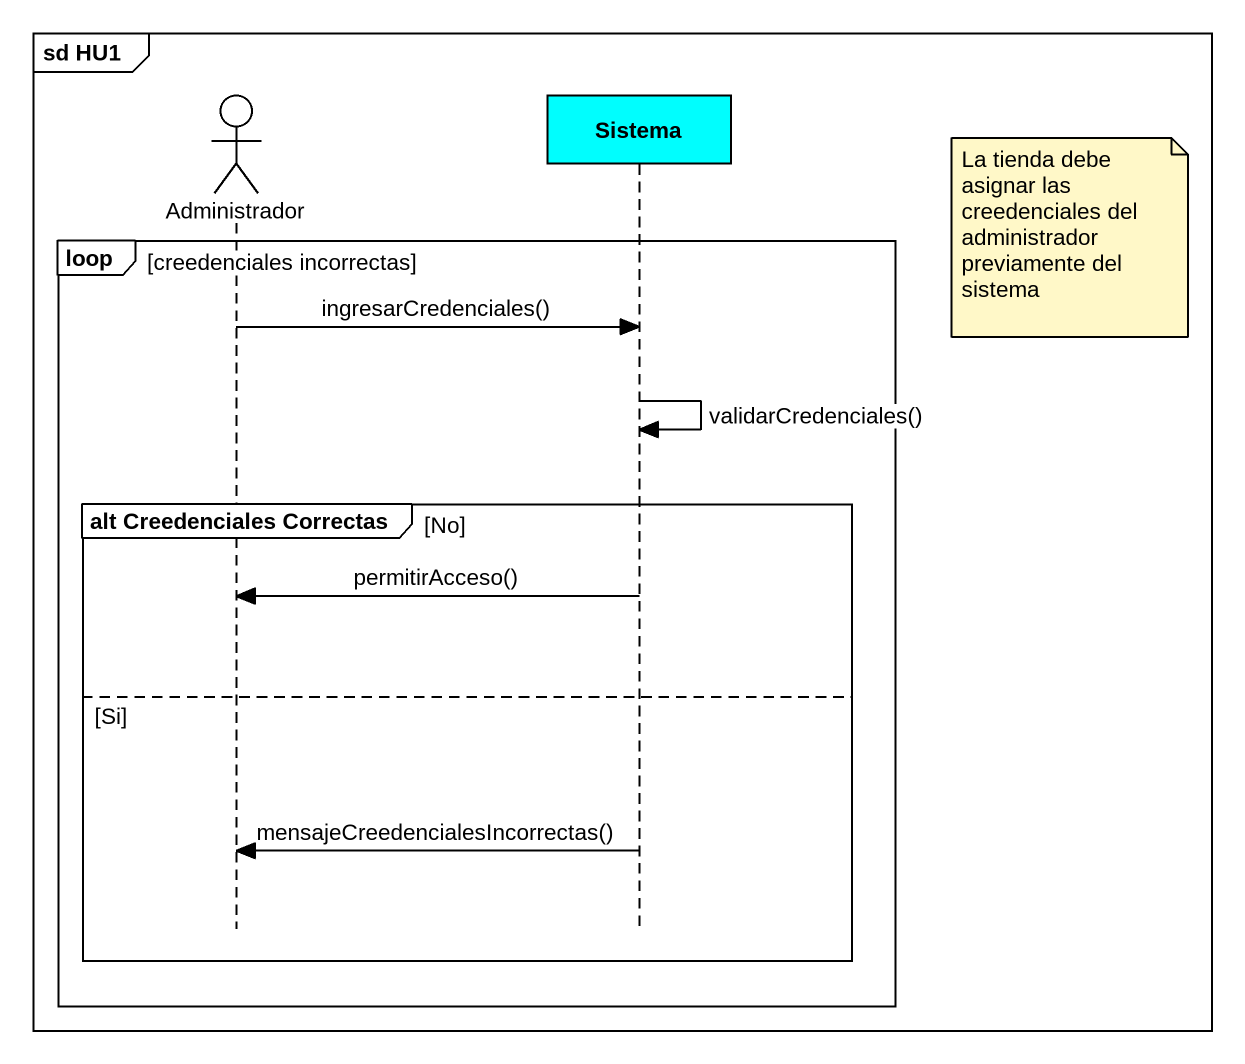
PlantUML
@startuml
mainframe sd HU1
hide footbox
actor Administrador
participant Sistema #00FEFE

note right of Sistema : La tienda debe asignar las creedenciales del administrador previamente del sistema
loop creedenciales incorrectas
  Administrador -> Sistema : ingresarCredenciales()
  Sistema -> Sistema : validarCredenciales()
  group alt Creedenciales Correctas [No]
    Sistema -> Administrador : permitirAcceso()
  else Si
    Sistema -> Administrador : mensajeCreedencialesIncorrectas()
  end
end
@enduml
